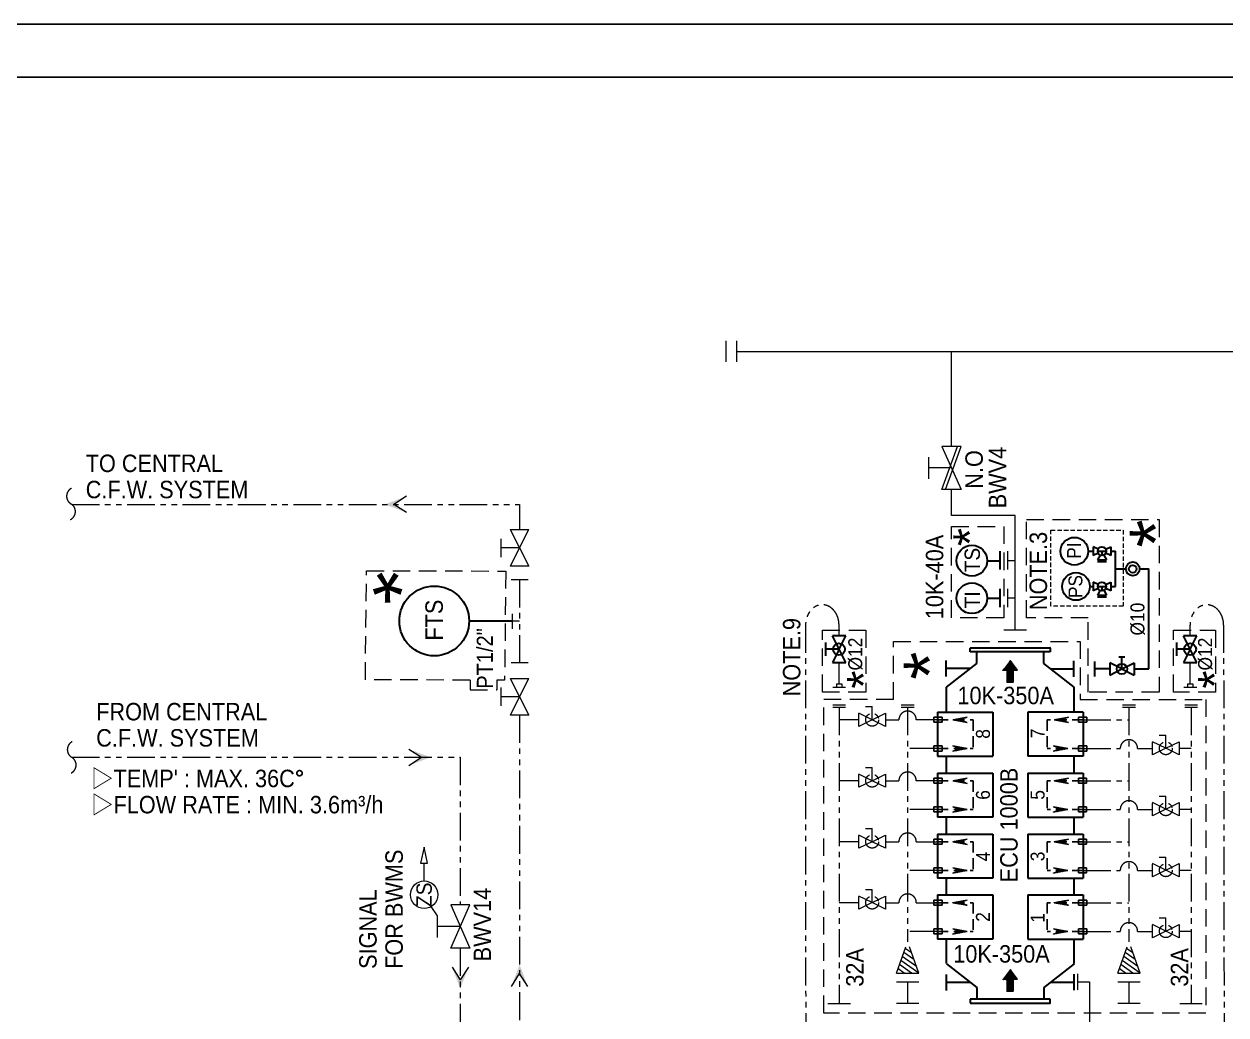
# Model space of a CAD drawing. Extents: x -553847 to 4496999, y 514150 to 878882.
# Drawn here: x 4382612 to 4399829, y 597272 to 611460 of the extents above; entities that cross this region are included whole.
import ezdxf

# ---------------------------------------------------------------- set-up
doc = ezdxf.new("R2010")
doc.units = 0
doc.header["$LTSCALE"] = 25
doc.header["$MEASUREMENT"] = 0
for name, pattern in [('DASHED', [0.75, 0.5, -0.25]), ('HIDDEN', [0.375, 0.25, -0.125]), ('PHANTOM', [63.5, 31.75, -6.35, 6.35, -6.35, 6.35, -6.35])]:
    doc.linetypes.add(name, pattern=pattern)
doc.layers.get('0').update_dxf_attribs({"linetype": 'CONTINUOUS', "lineweight": 9})
doc.layers.add('0.1 Defpoints', color=7, linetype='CONTINUOUS', plot=False)
doc.layers.add('0.2 Dwg sheet', color=7, linetype='CONTINUOUS')
doc.layers.add('0.3 Text', color=7, linetype='CONTINUOUS')
for name, color, linetype, lineweight in [('0.4 Maker scope box', 3, 'HIDDEN', 9), ('1.1 Y_Pipe', 7, 'CONTINUOUS', 13), ('1.5 M_Equip', 4, 'CONTINUOUS', 30), ('1.7 Signal', 6, 'ZIGZAG', 9), ('1.8 PRU Cooling', 253, 'PHANTOM', 9), ('1.9 Arrow', 1, 'CONTINUOUS', 9)]:
    doc.layers.add(name, color=color, linetype=linetype, lineweight=lineweight)
doc.styles.add('ARIAL', font='arial.ttf')
doc.styles.get("Standard").update_dxf_attribs({"font": '', "width": 0.95, "height": 250})
doc.styles.get('Standard').set_extended_font_data('Gulim')
doc.linetypes.add('ZIGZAG', pattern='A,0.0001,-0.2,[131,ltypeshp.shx,S=0.2,R=0,X=-0.2,Y=0],-0.4,[131,ltypeshp.shx,S=0.2,R=180,X=0.2,Y=0],-0.2', length=0.8001)

# ---------------------------------------------------------------- blocks, each defined once
blk = doc.blocks.new('양식 51-Q-02-08')
at = {"layer": '0.1 Defpoints'}
blk.add_lwpolyline([(-2677005, 1033560), (-2613196, 1033560), (-2613196, 988132), (-2677005, 988132)], close=True, dxfattribs=at)
at = {"layer": '0.2 Dwg sheet'}
blk.add_lwpolyline([(-2613953, 989196), (-2676245, 989196), (-2676245, 1032800), (-2613953, 1032800)], close=True, dxfattribs=at)

msp = doc.modelspace()

# ---------------------------------------------------------------- hatches: boundary and pattern name
at = {"layer": '1.9 Arrow'}
h = msp.add_hatch(color=256, dxfattribs=at)
h.paths.add_polyline_path([(4387781.5, 604582.4), (4387909.1, 604582.4), (4388092.4, 604465)])
h.paths.add_polyline_path([(4387781.5, 604582.4), (4388092.4, 604699.9), (4387909.1, 604582.4)])
at = {"layer": '1.9 Arrow', "ltscale": 30}
h = msp.add_hatch(dxfattribs=at)
h.set_pattern_fill('ANSI31', color=256, scale=0.72, angle=-90, style=0)
h.set_pattern_definition([(315, (4726377.08832, 337095.56021), (0.063639610307, 0.063639610307), [])])
h.paths.add_polyline_path([(4396631.3, 602205.8), (4396737.2, 602347.1), (4396843.2, 602205.8), (4396786.7, 602205.8), (4396786.7, 602032.5), (4396687.8, 602032.5), (4396687.8, 602205.8)])
at = {"layer": '1.9 Arrow'}
h = msp.add_hatch(dxfattribs=at)
h.set_pattern_fill('ANSI31', color=1, scale=2.669713, angle=450, style=0)
h.set_pattern_definition([(45, (3800982.5419, -1996968.46295), (0.235971521367, -0.235971521367), [])])
h.paths.add_polyline_path([(4395915.8, 601497.8), (4396122.7, 601535.7), (4396019.2, 601497.8)])
h.paths.add_polyline_path([(4395915.8, 601497.8), (4396019.2, 601497.8), (4396122.7, 601460)])
h = msp.add_hatch(dxfattribs=at)
h.set_pattern_fill('ANSI31', color=1, scale=2.669713, angle=270, style=0)
h.set_pattern_definition([(225, (4142861.40602, -985206.3148), (-0.23597152137, 0.23597152137), [])])
h.paths.add_polyline_path([(4397366, 601497.8), (4397572.9, 601460), (4397469.5, 601497.8)])
h.paths.add_polyline_path([(4397366, 601497.8), (4397469.5, 601497.8), (4397572.9, 601535.7)])
h = msp.add_hatch(color=256, dxfattribs=at)
h.paths.add_polyline_path([(4388434.6, 600960.8), (4388307, 600960.8), (4388123.6, 600843.3)])
h.paths.add_polyline_path([(4388434.6, 600960.8), (4388123.6, 601078.2), (4388307, 600960.8)])
h = msp.add_hatch(dxfattribs=at)
h.set_pattern_fill('ANSI31', color=1, scale=2.669713, angle=270, style=0)
h.set_pattern_definition([(225, (4142771.40602, -991416.6753), (-0.23597152137, 0.23597152137), [])])
h.paths.add_polyline_path([(4396122.7, 601086.9), (4395915.8, 601049), (4396019.2, 601086.9)])
h.paths.add_polyline_path([(4396122.7, 601086.9), (4396019.2, 601086.9), (4395915.8, 601124.8)])
h = msp.add_hatch(dxfattribs=at)
h.set_pattern_fill('ANSI31', color=1, scale=2.669713, angle=450, style=0)
h.set_pattern_definition([(45, (3801062.5419, -1991579.9959), (0.235971521367, -0.235971521367), [])])
h.paths.add_polyline_path([(4397562.9, 601086.9), (4397356, 601124.8), (4397459.5, 601086.9)])
h.paths.add_polyline_path([(4397562.9, 601086.9), (4397459.5, 601086.9), (4397356, 601049)])
h = msp.add_hatch(dxfattribs=at)
h.set_pattern_fill('ANSI31', color=1, scale=2.669713, angle=450, style=0)
h.set_pattern_definition([(45, (3800982.5419, -1995908.2433), (0.235971521367, -0.235971521367), [])])
h.paths.add_polyline_path([(4395915.8, 600624.9), (4396122.7, 600662.8), (4396019.2, 600624.9)])
h.paths.add_polyline_path([(4395915.8, 600624.9), (4396019.2, 600624.9), (4396122.7, 600587.1)])
h = msp.add_hatch(dxfattribs=at)
h.set_pattern_fill('ANSI31', color=1, scale=2.669713, angle=270, style=0)
h.set_pattern_definition([(225, (4142861.40602, -986079.23308), (-0.23597152137, 0.23597152137), [])])
h.paths.add_polyline_path([(4397366, 600624.9), (4397572.9, 600587.1), (4397469.5, 600624.9)])
h.paths.add_polyline_path([(4397366, 600624.9), (4397469.5, 600624.9), (4397572.9, 600662.8)])
h = msp.add_hatch(dxfattribs=at)
h.set_pattern_fill('ANSI31', color=1, scale=2.669713, angle=270, style=0)
h.set_pattern_definition([(225, (4142771.40602, -990356.45567), (-0.23597152137, 0.23597152137), [])])
h.paths.add_polyline_path([(4396122.7, 600214), (4395915.8, 600176.1), (4396019.2, 600214)])
h.paths.add_polyline_path([(4396122.7, 600214), (4396019.2, 600214), (4395915.8, 600251.8)])
h = msp.add_hatch(dxfattribs=at)
h.set_pattern_fill('ANSI31', color=1, scale=2.669713, angle=450, style=0)
h.set_pattern_definition([(45, (3801062.5419, -1992452.91418), (0.235971521367, -0.235971521367), [])])
h.paths.add_polyline_path([(4397562.9, 600214), (4397356, 600251.8), (4397459.5, 600214)])
h.paths.add_polyline_path([(4397562.9, 600214), (4397459.5, 600214), (4397356, 600176.1)])
h = msp.add_hatch(dxfattribs=at)
h.set_pattern_fill('ANSI31', color=1, scale=2.669713, angle=450, style=0)
h.set_pattern_definition([(45, (3800982.5419, -1994848.02367), (0.235971521367, -0.235971521367), [])])
h.paths.add_polyline_path([(4395915.8, 599752), (4396122.7, 599789.9), (4396019.2, 599752)])
h.paths.add_polyline_path([(4395915.8, 599752), (4396019.2, 599752), (4396122.7, 599714.1)])
h = msp.add_hatch(dxfattribs=at)
h.set_pattern_fill('ANSI31', color=1, scale=2.669713, angle=270, style=0)
h.set_pattern_definition([(225, (4142861.40602, -986952.15137), (-0.23597152137, 0.23597152137), [])])
h.paths.add_polyline_path([(4397366, 599752), (4397572.9, 599714.1), (4397469.5, 599752)])
h.paths.add_polyline_path([(4397366, 599752), (4397469.5, 599752), (4397572.9, 599789.9)])
h = msp.add_hatch(dxfattribs=at)
h.set_pattern_fill('ANSI31', color=1, scale=2.669713, angle=270, style=0)
h.set_pattern_definition([(225, (4142771.40602, -989296.23603), (-0.23597152137, 0.23597152137), [])])
h.paths.add_polyline_path([(4396122.7, 599341.1), (4395915.8, 599303.2), (4396019.2, 599341.1)])
h.paths.add_polyline_path([(4396122.7, 599341.1), (4396019.2, 599341.1), (4395915.8, 599378.9)])
h = msp.add_hatch(dxfattribs=at)
h.set_pattern_fill('ANSI31', color=1, scale=2.669713, angle=450, style=0)
h.set_pattern_definition([(45, (3801062.5419, -1993325.83247), (0.235971521367, -0.235971521367), [])])
h.paths.add_polyline_path([(4397562.9, 599341.1), (4397356, 599378.9), (4397459.5, 599341.1)])
h.paths.add_polyline_path([(4397562.9, 599341.1), (4397459.5, 599341.1), (4397356, 599303.2)])
h = msp.add_hatch(dxfattribs=at)
h.set_pattern_fill('ANSI31', color=1, scale=2.669713, angle=450, style=0)
h.set_pattern_definition([(45, (3800982.5419, -1993787.80402), (0.235971521367, -0.235971521367), [])])
h.paths.add_polyline_path([(4395915.8, 598879.1), (4396122.7, 598916.9), (4396019.2, 598879.1)])
h.paths.add_polyline_path([(4395915.8, 598879.1), (4396019.2, 598879.1), (4396122.7, 598841.2)])
h = msp.add_hatch(dxfattribs=at)
h.set_pattern_fill('ANSI31', color=1, scale=2.669713, angle=270, style=0)
h.set_pattern_definition([(225, (4142861.40602, -987825.06965), (-0.23597152137, 0.23597152137), [])])
h.paths.add_polyline_path([(4397366, 598879.1), (4397572.9, 598841.2), (4397469.5, 598879.1)])
h.paths.add_polyline_path([(4397366, 598879.1), (4397469.5, 598879.1), (4397572.9, 598916.9)])
h = msp.add_hatch(dxfattribs=at)
h.set_pattern_fill('ANSI31', color=1, scale=2.669713, angle=270, style=0)
h.set_pattern_definition([(225, (4142771.40602, -988236.01638), (-0.23597152137, 0.23597152137), [])])
h.paths.add_polyline_path([(4396122.7, 598468.1), (4395915.8, 598430.3), (4396019.2, 598468.1)])
h.paths.add_polyline_path([(4396122.7, 598468.1), (4396019.2, 598468.1), (4395915.8, 598506)])
h = msp.add_hatch(dxfattribs=at)
h.set_pattern_fill('ANSI31', color=1, scale=2.669713, angle=450, style=0)
h.set_pattern_definition([(45, (3801062.5419, -1994198.75075), (0.235971521367, -0.235971521367), [])])
h.paths.add_polyline_path([(4397562.9, 598468.1), (4397356, 598506), (4397459.5, 598468.1)])
h.paths.add_polyline_path([(4397562.9, 598468.1), (4397459.5, 598468.1), (4397356, 598430.3)])
h = msp.add_hatch(color=256, dxfattribs=at)
h.paths.add_polyline_path([(4388860.9, 597646.4), (4388860.9, 597774), (4388978.3, 597957.3)])
h.paths.add_polyline_path([(4388860.9, 597646.4), (4388743.5, 597957.3), (4388860.9, 597774)])
h = msp.add_hatch(color=256, dxfattribs=at)
h.paths.add_polyline_path([(4389710.2, 597991.3), (4389710.2, 597863.7), (4389827.7, 597680.3)])
h.paths.add_polyline_path([(4389710.2, 597991.3), (4389592.8, 597680.3), (4389710.2, 597863.7)])
at = {"layer": '1.9 Arrow', "ltscale": 30}
h = msp.add_hatch(dxfattribs=at)
h.set_pattern_fill('ANSI31', color=256, scale=0.72, angle=-90, style=0)
h.set_pattern_definition([(315, (4726377.08832, 332670.4756), (0.063639610307, 0.063639610307), [])])
h.paths.add_polyline_path([(4396631.3, 597780.7), (4396737.2, 597922), (4396843.2, 597780.7), (4396786.7, 597780.7), (4396786.7, 597607.4), (4396687.8, 597607.4), (4396687.8, 597780.7)])

# ---------------------------------------------------------------- linework, layer by layer
at = {"layer": '0.1 Defpoints', "color": 4, "linetype": 'ByBlock'}
msp.add_lwpolyline([(4364381.2, 566032.5), (4428190.1, 566032.5), (4428190.1, 611460.4), (4364381.2, 611460.4)], close=True, dxfattribs=at)
at = {"layer": '0.4 Maker scope box', "linetype": 'DASHED', "lineweight": 15, "ltscale": 20}
for p, q in [((4395066.7, 601788.1), (4395066.7, 602619.8)), ((4389000.7, 602066.6, 0), (4389000.7, 601928.1, 0)), ((4389000.7, 601928.1, 0), (4389382.7, 601928.1, 0)), ((4389382.7, 602065.3, 0), (4389382.7, 601928.1, 0)), ((4395066.7, 601788.1), (4394066.1, 601788.1))]:
    msp.add_line(p, q, dxfattribs=at)
at = {"layer": '0.4 Maker scope box', "linetype": 'DASHED', "lineweight": 15, "ltscale": 20, "elevation": 0}
for points in [[(4397855.3, 601894.8), (4397855.3, 602959.8), (4396970.3, 602959.8), (4396970.3, 604364.8), (4398870.3, 604364.8), (4398870.3, 601894.8)], [(4395896.9, 602958.5), (4395896.9, 604267.1), (4396646, 604267.1), (4396646, 602958.5)]]:
    msp.add_lwpolyline(points, close=True, dxfattribs=at)
for points in [[(4389000.7, 602066.6), (4387500.5, 602071.1), (4387518.3, 603633.1), (4389512.7, 603627.2), (4389495, 602065.2), (4389382.7, 602065.3)], [(4395066.7, 602619.8), (4397740.3, 602619.8), (4397740.3, 601788.1)], [(4397740.3, 601788.1), (4399540.5, 601788.1), (4399540.5, 597298.1), (4394066.1, 597298.1), (4394066.1, 601788.1)]]:
    msp.add_lwpolyline(points, dxfattribs=at)
at = {"layer": '0.4 Maker scope box', "linetype": 'DASHED', "lineweight": 15, "ltscale": 20}
for points in [[(4394049.3, 602779.3), (4394669.3, 602779.3), (4394669.3, 601894.3), (4394049.3, 601894.3)], [(4399079.1, 602779.3), (4399680.5, 602779.3), (4399680.5, 601894.3), (4399079.1, 601894.3)]]:
    msp.add_lwpolyline(points, close=True, dxfattribs=at)
at = {"layer": '1.1 Y_Pipe', "linetype": 'Continuous', "ltscale": 30}
for p, q in [((4392666.9, 606923.8), (4392666.9, 606623.8)), ((4392816.9, 606923.8), (4392816.9, 606623.8)), ((4392816.9, 606773.8), (4403272.9, 606773.8)), ((4395896.9, 605413.2), (4395896.9, 606773.8)), ((4395896.9, 604422.5), (4395896.9, 604793.8)), ((4396808.5, 604422.5), (4395896.9, 604422.5))]:
    msp.add_line(p, q, dxfattribs=at)
at = {"layer": '1.1 Y_Pipe'}
for p, q in [((4396034.4, 605413.2), (4395759.4, 605413.2)), ((4395759.4, 605413.2), (4396034.4, 604793.8)), ((4395759.4, 604793.8), (4395981.3, 605413.2)), ((4395808.9, 604793.8), (4396034.4, 605413.2)), ((4395570.7, 604948.7), (4395570.7, 605258.4)), ((4395896.9, 605103.5), (4395570.7, 605103.5)), ((4396034.4, 604793.8), (4395759.4, 604793.8)), ((4396808.5, 602784.3), (4396808.5, 604422.5)), ((4396699.1, 603910.3), (4396699.1, 603649.1)), ((4396699.1, 603779.7), (4396808.5, 603779.7)), ((4396699.1, 603373.3), (4396699.1, 603112)), ((4396699.1, 603242.7), (4396808.5, 603242.7)), ((4396644.9, 602784.3), (4396972.2, 602784.3)), ((4388998.4, 598846.1, 0), (4388723.4, 598846.1, 0)), ((4388723.4, 598846.1, 0), (4388998.4, 598226.7, 0)), ((4388723.4, 598226.7, 0), (4388998.4, 598846.1, 0)), ((4388534.7, 598381.6, 0), (4388534.7, 598691.3, 0)), ((4388860.9, 598536.4, 0), (4388534.7, 598536.4, 0)), ((4388998.4, 598226.7, 0), (4388723.4, 598226.7, 0)), ((4397706.7, 597631.8), (4397706.7, 597861.8)), ((4397706.7, 597746.8), (4397875.5, 597746.8)), ((4397875.5, 597746.8), (4397875.5, 597173.6))]:
    msp.add_line(p, q, dxfattribs=at)
at = {"layer": '1.1 Y_Pipe', "color": 0}
msp.add_line((4388534.7, 598691.3, 0), (4388444.1, 598824.5, 0), dxfattribs=at)
at = {"layer": '1.1 Y_Pipe', "linetype": 'DASHED', "ltscale": 5, "elevation": 0}
msp.add_lwpolyline([(4397320.8, 603122.9), (4397320.8, 604212), (4398357.8, 604212), (4398357.8, 603122.9)], close=True, dxfattribs=at)
at = {"layer": '1.1 Y_Pipe', "color": 0}
msp.add_circle((4388343.2, 598993.4, 0), 196.8, dxfattribs=at)
at = {"layer": '1.5 M_Equip'}
for p, q in [((4396591.5, 603910.3), (4396591.5, 603649.1)), ((4397856.3, 603911.7), (4397927.6, 603911.7)), ((4397998.2, 603939.1), (4397927.6, 603974.4)), ((4397927.6, 603974.4), (4397927.6, 603849)), ((4397998.2, 603884.3), (4397927.6, 603849)), ((4398025.6, 603856.9), (4397990.3, 603786.3)), ((4397991.8, 603911.7), (4398114.3, 603911.7)), ((4398053, 603911.7), (4398053, 603850.5)), ((4398080.4, 603856.9), (4398115.7, 603786.3)), ((4398107.8, 603939.1), (4398178.4, 603974.4)), ((4398178.4, 603849), (4398107.8, 603884.3)), ((4398178.4, 603974.4), (4398178.4, 603849)), ((4398178.4, 603911.7), (4398244.4, 603911.7)), ((4398244.4, 603406.8), (4398244.4, 603911.7)), ((4396409.8, 603775.8), (4396591.5, 603775.8)), ((4397990.3, 603786.3), (4398115.7, 603786.3)), ((4398115.7, 603759.9), (4397990.3, 603759.9)), ((4398244.4, 603658.4), (4398394.4, 603658.4)), ((4398592.4, 603658.4), (4398725.3, 603658.5)), ((4398725.3, 602226.1), (4398725.3, 603658.5)), ((4397998.2, 603434.2), (4397927.6, 603469.5)), ((4397927.6, 603469.5), (4397927.6, 603344.1)), ((4398107.8, 603434.2), (4398178.4, 603469.5)), ((4398178.4, 603469.5), (4398178.4, 603344.1)), ((4396591.5, 603373.3), (4396591.5, 603112)), ((4397878.6, 603406.8), (4397927.6, 603406.8)), ((4397998.2, 603379.4), (4397927.6, 603344.1)), ((4398025.6, 603352), (4397990.3, 603281.4)), ((4397991.8, 603406.8), (4398114.3, 603406.8)), ((4398053, 603406.8), (4398053, 603345.6)), ((4398080.4, 603352), (4398115.7, 603281.4)), ((4398178.4, 603344.1), (4398107.8, 603379.4)), ((4398178.4, 603406.8), (4398244.4, 603406.8)), ((4396409.8, 603238.8), (4396591.5, 603238.8)), ((4397990.3, 603281.4), (4398115.7, 603281.4)), ((4398115.7, 603255), (4397990.3, 603255)), ((4394095.9, 602415.4), (4394097, 602606.2)), ((4394286.1, 602509.7), (4394190.7, 602700.5)), ((4394381.5, 602700.5), (4394190.7, 602700.5)), ((4394286.1, 602509.7), (4394381.5, 602700.5)), ((4399125.6, 602415.4), (4399126.7, 602606.2)), ((4399315.8, 602509.7), (4399220.5, 602700.5)), ((4399411.2, 602700.5), (4399220.5, 602700.5)), ((4399315.9, 602509.7), (4399411.2, 602700.5)), ((4394287.2, 602509.7), (4394096.4, 602510.8)), ((4394286.1, 602509.7), (4394190.7, 602319)), ((4394285.3, 602511.3), (4394285.3, 602508.1)), ((4394286.1, 602509.7), (4394286.1, 602509.7)), ((4394381.5, 602319), (4394286.1, 602509.7)), ((4394286.6, 602508.7), (4394286.6, 602510.8)), ((4396166.4, 602470.1), (4396166.4, 602522.3)), ((4397312.3, 602470.1), (4396166.4, 602470.1)), ((4396171.6, 602527.5), (4397307.1, 602527.5)), ((4396259.8, 602302), (4396259.8, 602470.1)), ((4397218.9, 602302), (4397218.9, 602470.1)), ((4397312.3, 602522.3), (4397312.3, 602470.1)), ((4399316.9, 602509.7), (4399126.2, 602510.8)), ((4399315.8, 602509.7), (4399220.5, 602319)), ((4399315, 602511.3), (4399315, 602508.1)), ((4399315.8, 602509.7), (4399315.8, 602509.7)), ((4399411.2, 602319), (4399315.8, 602509.7)), ((4399316.4, 602508.7), (4399316.4, 602510.8)), ((4394190.7, 602319), (4394381.5, 602319)), ((4395821.8, 602116.2), (4395821.8, 602346.2)), ((4395824.7, 601964), (4396259.8, 602302)), ((4397654, 601964), (4397218.9, 602302)), ((4397651.8, 602111.1), (4397651.8, 602341.1)), ((4397950.3, 602115.8), (4397950.3, 602334.8)), ((4398164.4, 602313.2), (4398164.4, 602139)), ((4398338.6, 602226.1), (4398164.4, 602313.2)), ((4398295.1, 602400.3), (4398382.2, 602400.3)), ((4398338.6, 602226.2), (4398338.6, 602400.3)), ((4398338.6, 602226.2), (4398512.8, 602313.2)), ((4398512.8, 602313.2), (4398512.8, 602139)), ((4399220.5, 602319), (4399411.2, 602319)), ((4396168.7, 602231.2), (4395821.8, 602231.2)), ((4397316.5, 602226.1), (4397651.8, 602226.1)), ((4398164.4, 602226.1), (4397950.3, 602226.1)), ((4398164.4, 602139), (4398338.6, 602226.1)), ((4398338.6, 602226.2), (4398338.6, 602226.2)), ((4398338.6, 602226.2), (4398338.6, 602226.1)), ((4398338.6, 602226.1), (4398512.8, 602139)), ((4398512.8, 602226.1), (4398725.3, 602226.1)), ((4395824.7, 601607.9), (4395824.7, 601964)), ((4397654, 601607.9), (4397654, 601964)), ((4395695.1, 601607.9), (4395695.1, 600976.8)), ((4395695.1, 601607.9), (4396486.9, 601607.9)), ((4396486.9, 601607.9), (4396486.9, 600976.8)), ((4397783.5, 601607.9), (4396991.8, 601607.9)), ((4396991.8, 601607.9), (4396991.8, 600976.8)), ((4397783.5, 601607.9), (4397783.5, 600976.8)), ((4395695.1, 600976.8), (4396486.9, 600976.8)), ((4395824.7, 600735), (4395824.7, 600976.8)), ((4397783.5, 600976.8), (4396991.8, 600976.8)), ((4397654, 600735), (4397654, 600976.8)), ((4395695.1, 600735), (4395695.1, 600103.9)), ((4395695.1, 600735), (4396486.9, 600735)), ((4396486.9, 600735), (4396486.9, 600103.9)), ((4396991.8, 600735), (4396991.8, 600103.9)), ((4396991.8, 600735), (4397783.5, 600735)), ((4397783.5, 600735), (4397783.5, 600103.9)), ((4396486.9, 600103.9), (4395695.1, 600103.9)), ((4395824.7, 599862.1), (4395824.7, 600103.9)), ((4396991.8, 600103.9), (4397783.5, 600103.9)), ((4397654, 599862.1), (4397654, 600103.9)), ((4395695.1, 599862.1), (4395695.1, 599231)), ((4395695.1, 599862.1), (4396486.9, 599862.1)), ((4396486.9, 599862.1), (4396486.9, 599231)), ((4396991.8, 599862.1), (4396991.8, 599231)), ((4396991.8, 599862.1), (4397783.5, 599862.1)), ((4397783.5, 599862.1), (4397783.5, 599231)), ((4396486.9, 599231), (4395695.1, 599231)), ((4395824.7, 598989.2), (4395824.7, 599231)), ((4396991.8, 599231), (4397783.5, 599231)), ((4397654, 598989.2), (4397654, 599231)), ((4395695.1, 598989.2), (4395695.1, 598358.1)), ((4395695.1, 598989.2), (4396486.9, 598989.2)), ((4396486.9, 598989.2), (4396486.9, 598358.1)), ((4396991.8, 598989.2), (4396991.8, 598358.1)), ((4396991.8, 598989.2), (4397783.5, 598989.2)), ((4397783.5, 598989.2), (4397783.5, 598358.1)), ((4396486.9, 598358.1), (4395695.1, 598358.1)), ((4395824.7, 598006.6), (4395824.7, 598358.1)), ((4396991.8, 598358.1), (4397783.5, 598358.1)), ((4397654, 598006.6), (4397654, 598358.1)), ((4395824.7, 598004.3), (4396259.8, 597666.3)), ((4397654, 598004.3), (4397218.9, 597666.3)), ((4395821.8, 597852), (4395821.8, 597622)), ((4397651.8, 597857.1), (4397651.8, 597627.1)), ((4396168.7, 597737), (4395821.8, 597737)), ((4396259.8, 597666.3), (4396259.8, 597498.2)), ((4397218.9, 597666.3), (4397218.9, 597498.2)), ((4397316.5, 597742.1), (4397651.8, 597742.1)), ((4397312.3, 597498.2), (4396166.4, 597498.2)), ((4396166.4, 597498.2), (4396166.4, 597446)), ((4396171.6, 597440.8), (4397307.1, 597440.8)), ((4397312.3, 597446), (4397312.3, 597498.2))]:
    msp.add_line(p, q, dxfattribs=at)
at = {"layer": '1.5 M_Equip', "color": 4}
msp.add_line((4389601.6, 602908, 0), (4388987.7, 602908, 0), dxfattribs=at)
at = {"layer": '1.5 M_Equip', "color": 1, "linetype": 'HIDDEN', "lineweight": 25, "ltscale": 25}
for p, q in [((4395695.1, 601497.8), (4396209.2, 601497.8)), ((4396209.2, 601497.8), (4396209.2, 601086.9)), ((4397269.5, 601497.8), (4397269.5, 601086.9)), ((4397783.5, 601497.8), (4397269.5, 601497.8)), ((4395695.1, 601086.9), (4396209.2, 601086.9)), ((4397783.5, 601086.9), (4397269.5, 601086.9)), ((4395695.1, 600624.9), (4396209.2, 600624.9)), ((4396209.2, 600624.9), (4396209.2, 600214)), ((4397269.5, 600624.9), (4397269.5, 600214)), ((4397783.5, 600624.9), (4397269.5, 600624.9)), ((4395695.1, 600214), (4396209.2, 600214)), ((4397783.5, 600214), (4397269.5, 600214)), ((4395695.1, 599752), (4396209.2, 599752)), ((4396209.2, 599752), (4396209.2, 599341.1)), ((4397269.5, 599752), (4397269.5, 599341.1)), ((4397783.5, 599752), (4397269.5, 599752)), ((4395695.1, 599341.1), (4396209.2, 599341.1)), ((4397783.5, 599341.1), (4397269.5, 599341.1)), ((4395645, 598879), (4395695.1, 598879)), ((4395695.1, 598879.1), (4396209.2, 598879.1)), ((4396209.2, 598879.1), (4396209.2, 598468.1)), ((4397269.5, 598879.1), (4397269.5, 598468.1)), ((4397783.5, 598879.1), (4397269.5, 598879.1)), ((4395695.1, 598468.1), (4396209.2, 598468.1)), ((4397783.5, 598468.1), (4397269.5, 598468.1))]:
    msp.add_line(p, q, dxfattribs=at)
at = {"layer": '1.5 M_Equip', "color": 1, "linetype": 'HIDDEN', "lineweight": 25, "ltscale": 25, "elevation": 0}
for points in [[(4395645, 601534), (4395645, 601461.7), (4395762.2, 601461.7), (4395762.2, 601534)], [(4397833.7, 601534), (4397833.7, 601461.7), (4397716.5, 601461.7), (4397716.5, 601534)], [(4395645, 601123), (4395645, 601050.8), (4395762.2, 601050.8), (4395762.2, 601123)], [(4397833.7, 601123), (4397833.7, 601050.8), (4397716.5, 601050.8), (4397716.5, 601123)], [(4395645.3, 600661.1), (4395645.3, 600588.8), (4395762.5, 600588.8), (4395762.5, 600661.1)], [(4397833.3, 600661.1), (4397833.3, 600588.8), (4397716.1, 600588.8), (4397716.1, 600661.1)], [(4395645.3, 600250.1), (4395645.3, 600177.8), (4395762.5, 600177.8), (4395762.5, 600250.1)], [(4397833.3, 600250.1), (4397833.3, 600177.8), (4397716.1, 600177.8), (4397716.1, 600250.1)], [(4395645.3, 599788.1), (4395645.3, 599715.9), (4395762.5, 599715.9), (4395762.5, 599788.1)], [(4397833.3, 599788.1), (4397833.3, 599715.9), (4397716.1, 599715.9), (4397716.1, 599788.1)], [(4395645.3, 599377.2), (4395645.3, 599304.9), (4395762.5, 599304.9), (4395762.5, 599377.2)], [(4397833.3, 599377.2), (4397833.3, 599304.9), (4397716.1, 599304.9), (4397716.1, 599377.2)], [(4395645, 598915.2), (4395645, 598843), (4395762.2, 598843), (4395762.2, 598915.2)], [(4397833.7, 598915.2), (4397833.7, 598843), (4397716.5, 598843), (4397716.5, 598915.2)], [(4395645, 598504.3), (4395645, 598432), (4395762.2, 598432), (4395762.2, 598504.3)], [(4397833.7, 598504.3), (4397833.7, 598432), (4397716.5, 598432), (4397716.5, 598504.3)]]:
    msp.add_lwpolyline(points, close=True, dxfattribs=at)
at = {"layer": '1.5 M_Equip'}
for centre, radius in [((4396189.5, 603775.8), 220.3), ((4397658, 603911.7), 198.3), ((4398053, 603911.7), 61.3), ((4398493.4, 603658.4), 99), ((4398493.4, 603658.4), 55), ((4397680.4, 603406.8), 198.3), ((4398053, 603406.8), 61.3), ((4396189.5, 603238.8), 220.3), ((4394285.3, 602508.1), 84.7), ((4399315, 602508.1), 84.7), ((4398338.3, 602226.3), 75.1)]:
    msp.add_circle(centre, radius, dxfattribs=at)
at = {"layer": '1.5 M_Equip', "color": 4}
msp.add_circle((4388487.8, 602913, 0), 499.9, dxfattribs=at)
at = {"layer": '1.5 M_Equip'}
for centre, start, end in [((4396171.6, 602522.3), 90, 180), ((4397307.1, 602522.3), 0, 90), ((4396171.6, 597446), 180, 270), ((4397307.1, 597446), 270, 0)]:
    msp.add_arc(centre, 5.22, start, end, dxfattribs=at)
at = {"layer": '1.7 Signal', "linetype": 'ZIGZAG', "ltscale": 10}
msp.add_line((4388343.2, 599190.3, 0), (4388343.2, 599446.5, 0), dxfattribs=at)
at = {"layer": '1.8 PRU Cooling', "linetype": 'PHANTOM', "ltscale": 0.5}
for p, q in [((4383294.7, 604582.4, 0), (4389710.2, 604582.4, 0)), ((4389710.2, 604582.4, 0), (4389710.2, 604222, 0)), ((4389579.1, 604222, 0), (4389841.4, 604222, 0)), ((4389710.2, 603959.8, 0), (4389579.1, 604222, 0)), ((4389710.2, 603959.8, 0), (4389841.4, 604222, 0)), ((4389448, 603828.6, 0), (4389448, 604090.9, 0)), ((4389710.2, 603959.8, 0), (4389448, 603959.8, 0)), ((4389579.1, 603697.5, 0), (4389710.2, 603959.8, 0)), ((4389710.2, 603959.8, 0), (4389841.4, 603697.5, 0)), ((4389841.4, 603697.5, 0), (4389579.1, 603697.5, 0)), ((4389832.9, 603503.7, 0), (4389587.6, 603503.7, 0)), ((4389710.2, 603503.7, 0), (4389710.2, 602312.2, 0)), ((4389601.6, 603017, 0), (4389601.6, 602798.9, 0)), ((4389601.6, 603017, 0), (4389601.6, 602798.9, 0)), ((4389710.2, 602908, 0), (4389601.6, 602908, 0)), ((4393806.9, 602854.9), (4393808.3, 596981.7)), ((4394286.1, 602700.5), (4394286.1, 602854.3)), ((4399315.8, 602700.5), (4399315.8, 602854.3)), ((4399795, 602854.8), (4399801.9, 596982.2)), ((4389832.9, 602312.2, 0), (4389587.6, 602312.2, 0)), ((4394286.8, 602010.5), (4394286.8, 602319)), ((4399316.6, 602010.5), (4399316.6, 602319)), ((4389579.1, 602089.2), (4389841.4, 602089.2)), ((4389710.2, 601827), (4389579.1, 602089.2)), ((4389710.2, 601827), (4389841.4, 602089.2)), ((4389448, 601695.9), (4389448, 601958.1)), ((4394380.8, 601959.3), (4394197.1, 601959.3)), ((4394248.9, 602010.5), (4394324.7, 602010.5)), ((4394248.9, 602010.5), (4394248.9, 601959.3)), ((4394324.7, 602010.5), (4394324.7, 601959.3)), ((4399410.5, 601959.3), (4399226.8, 601959.3)), ((4399278.7, 602010.5), (4399354.4, 602010.5)), ((4399278.7, 602010.5), (4399278.7, 601959.3)), ((4399354.4, 602010.5), (4399354.4, 601959.3)), ((4389710.2, 601827), (4389448, 601827)), ((4389579.1, 601564.7), (4389710.2, 601827)), ((4389710.2, 601827), (4389841.4, 601564.7)), ((4394380.8, 601706.9), (4394197.1, 601706.9)), ((4394380.8, 601672.5), (4394197.1, 601672.5)), ((4394288.9, 601672.5), (4394288.9, 597433.9)), ((4394760.6, 601498.6), (4394571.3, 601593.2)), ((4394571.3, 601404), (4394571.3, 601587.7)), ((4394666, 601687.9), (4394760.6, 601687.9)), ((4394760.6, 601498.6), (4394760.6, 601687.9)), ((4394760.6, 601498.6), (4394949.9, 601593.2)), ((4394949.9, 601593.2), (4394949.9, 601404)), ((4395360.2, 601706.9), (4395176.5, 601706.9)), ((4395360.2, 601672.5), (4395176.5, 601672.5)), ((4395268.4, 601672.5), (4395268.4, 598318.1)), ((4398530.9, 601706.9), (4398347.2, 601706.9)), ((4398530.9, 601672.5), (4398347.2, 601672.5)), ((4398439.1, 601672.5), (4398439.1, 598318.1)), ((4399421.2, 601706.9), (4399237.5, 601706.9)), ((4399421.2, 601672.5), (4399237.5, 601672.5)), ((4399329.4, 601672.5), (4399329.4, 597433.9)), ((4389841.4, 601564.7), (4389579.1, 601564.7)), ((4389710.2, 601564.7, 0), (4389710.2, 595858.8, 0)), ((4394571.3, 601495.8), (4394288.9, 601495.8)), ((4394760.6, 601498.6), (4394571.3, 601404)), ((4394949.9, 601404), (4394760.6, 601498.6)), ((4394949.9, 601497.8), (4395143.5, 601497.8)), ((4395695.1, 601497.8), (4395393.2, 601497.8)), ((4397783.5, 601497.8), (4398439.1, 601497.2)), ((4398872.9, 601279), (4398967.5, 601279)), ((4398967.5, 601089.7), (4398967.5, 601279)), ((4395695.1, 601086.9), (4395268.4, 601086.9)), ((4397783.5, 601086.9), (4398314.2, 601086.9)), ((4398563.9, 601086.9), (4398778.3, 601086.9)), ((4398967.5, 601089.7), (4398778.3, 601184.3)), ((4398778.3, 600995), (4398778.3, 601178.7)), ((4398967.5, 601089.7), (4398778.3, 600995)), ((4398778.3, 601086.9), (4398778.3, 601086.9)), ((4398967.5, 601089.7), (4399156.8, 601184.3)), ((4399156.8, 600995), (4398967.5, 601089.7)), ((4399156.8, 601184.3), (4399156.8, 600995)), ((4399156.8, 601089.7), (4399329.4, 601089.7)), ((4383294.7, 600960.8, 0), (4388860.9, 600960.8, 0)), ((4388860.9, 600960.8, 0), (4388860.9, 598846.1, 0)), ((4394760.6, 600625.7), (4394571.3, 600720.3)), ((4394571.3, 600531), (4394571.3, 600714.8)), ((4394667.2, 600815.6), (4394761.8, 600815.6)), ((4394760.6, 600625.7), (4394949.9, 600720.3)), ((4394761.8, 600626.3), (4394761.8, 600815.6)), ((4394949.9, 600720.3), (4394949.9, 600531)), ((4394571.3, 600622.9), (4394288.9, 600622.9)), ((4394760.6, 600625.7), (4394571.3, 600531)), ((4394949.9, 600531), (4394760.6, 600625.7)), ((4394949.9, 600624.9), (4395143.5, 600624.9)), ((4395695.1, 600624.9), (4395393.2, 600624.9)), ((4397783.5, 600624.9), (4398439.1, 600624.9)), ((4398874.1, 600406.7), (4398968.8, 600406.7)), ((4398968.8, 600217.4), (4398968.8, 600406.7)), ((4395695.1, 600214), (4395268.4, 600214)), ((4397783.5, 600214), (4398314.2, 600214)), ((4398563.9, 600214), (4398778.3, 600214)), ((4398967.5, 600216.8), (4398778.3, 600311.4)), ((4398778.3, 600122.1), (4398778.3, 600305.8)), ((4398967.5, 600216.8), (4398778.3, 600122.1)), ((4398778.3, 600214), (4398778.3, 600214)), ((4398967.5, 600216.8), (4399156.8, 600311.4)), ((4399156.8, 600122.1), (4398967.5, 600216.8)), ((4399156.8, 600311.4), (4399156.8, 600122.1)), ((4399156.8, 600216.8), (4399329.4, 600216.8)), ((4394667.2, 599941.4), (4394761.8, 599941.4)), ((4394761.8, 599752.2), (4394761.8, 599941.4)), ((4394571.3, 599750), (4394288.9, 599750)), ((4394760.6, 599752.8), (4394571.3, 599847.4)), ((4394571.3, 599658.1), (4394571.3, 599841.8)), ((4394760.6, 599752.8), (4394571.3, 599658.1)), ((4394760.6, 599752.8), (4394949.9, 599847.4)), ((4394949.9, 599658.1), (4394760.6, 599752.8)), ((4394949.9, 599847.4), (4394949.9, 599658.1)), ((4394949.9, 599752), (4395143.5, 599752)), ((4395393.2, 599752), (4395695.1, 599752)), ((4397783.5, 599752), (4398439.1, 599752)), ((4398874.1, 599532.5), (4398968.8, 599532.5)), ((4398968.8, 599343.2), (4398968.8, 599532.5)), ((4395695.1, 599341.1), (4395268.4, 599341.1)), ((4397783.2, 599341.1), (4398314.2, 599341.1)), ((4398563.9, 599341.1), (4398778.3, 599341.1)), ((4398967.5, 599343.9), (4398778.3, 599438.5)), ((4398778.3, 599249.2), (4398778.3, 599432.9)), ((4398967.5, 599343.8), (4398778.3, 599249.2)), ((4398778.3, 599341.1), (4398778.3, 599341.1)), ((4398967.5, 599343.8), (4399156.8, 599438.5)), ((4399156.8, 599249.2), (4398967.5, 599343.8)), ((4399156.8, 599438.5), (4399156.8, 599249.2)), ((4399156.8, 599343.8), (4399329.4, 599343.8)), ((4394667.2, 599069.3), (4394761.8, 599069.3)), ((4394761.8, 598880.1), (4394761.8, 599069.3)), ((4394571.3, 598877.1), (4394288.9, 598877.1)), ((4394760.6, 598879.9), (4394571.3, 598974.5)), ((4394571.3, 598785.2), (4394571.3, 598968.9)), ((4394760.6, 598879.8), (4394571.3, 598785.2)), ((4394760.6, 598879.9), (4394949.9, 598974.5)), ((4394949.9, 598785.2), (4394760.6, 598879.9)), ((4394949.9, 598974.5), (4394949.9, 598785.2)), ((4394949.9, 598879), (4395143.5, 598879)), ((4395393.2, 598879), (4395645, 598879)), ((4397783.5, 598879.1), (4398439.1, 598879.1)), ((4398874.1, 598660.4), (4398968.8, 598660.4)), ((4398968.8, 598471.1), (4398968.8, 598660.4)), ((4398967.5, 598470.9), (4398778.3, 598565.6)), ((4398778.3, 598376.3), (4398778.3, 598560)), ((4398967.5, 598470.9), (4399156.8, 598565.6)), ((4399156.8, 598565.6), (4399156.8, 598376.3)), ((4395107.4, 597871.9), (4395268.4, 598318.1)), ((4395695.1, 598468.1), (4395268.4, 598468.1)), ((4395429.3, 597871.9), (4395268.4, 598318.1)), ((4397783.5, 598468.1), (4398314.2, 598468.1)), ((4398278.1, 597871.9), (4398439.1, 598318.1)), ((4398600, 597871.9), (4398439.1, 598318.1)), ((4398563.9, 598468.1), (4398778.3, 598468.1)), ((4398967.5, 598470.9), (4398778.3, 598376.3)), ((4399156.8, 598376.3), (4398967.5, 598470.9)), ((4399156.8, 598470.9), (4399329.4, 598470.9)), ((4388860.9, 598226.7, 0), (4388860.9, 595508.8, 0)), ((4395359.7, 598064.8), (4395213.8, 598166.9)), ((4395324.6, 598162.2), (4395234.8, 598225)), ((4398530.4, 598064.8), (4398384.5, 598166.9)), ((4398495.3, 598162.2), (4398405.5, 598225)), ((4395323.2, 597871.9), (4395150.9, 597992.4)), ((4395427.4, 597871.9), (4395171.9, 598050.6)), ((4395394.9, 597967.4), (4395192.8, 598108.7)), ((4398493.9, 597871.9), (4398321.6, 597992.4)), ((4398598, 597871.9), (4398342.5, 598050.6)), ((4398565.6, 597967.4), (4398363.5, 598108.7)), ((4395107.4, 597871.9), (4395429.3, 597871.9)), ((4395219.1, 597871.9), (4395129.9, 597934.3)), ((4398278.1, 597871.9), (4398600, 597871.9)), ((4398389.8, 597871.9), (4398300.6, 597934.3)), ((4395107.4, 597747.7), (4395429.3, 597747.7)), ((4395268.4, 597747.7), (4395268.4, 597441.1)), ((4398278.1, 597747.7), (4398600, 597747.7)), ((4398439.1, 597747.7), (4398439.1, 597441.1)), ((4395107.4, 597441.1), (4395429.3, 597441.1)), ((4398278.1, 597441.1), (4398600, 597441.1)), ((4394128, 597433.9), (4394449.9, 597433.9)), ((4399168.4, 597433.9), (4399490.3, 597433.9))]:
    msp.add_line(p, q, dxfattribs=at)
for centre in [(4394760.6, 601498.6), (4398967.5, 601089.7), (4394760.6, 600625.7), (4398967.5, 600216.8), (4394760.6, 599752.8), (4398967.5, 599343.8), (4394760.6, 598879.9), (4398967.5, 598470.9)]:
    msp.add_circle(centre, 92.3, dxfattribs=at)
for centre, radius, start, end in [((4383348.6, 604699.2, 0), 127.4, 117.05625, 239.75545), ((4383220.2, 604479, 0), 127.4, 297.05625, 59.75545), ((4395268.4, 601497.8), 124.8, 359.99962, 179.99959), ((4383358.9, 601070.9, 0), 127.4, 117.05625, 239.75545), ((4398439.1, 601086.9), 124.8, 359.99962, 179.99959), ((4383230.5, 600850.7, 0), 127.4, 297.05625, 59.75545), ((4395268.4, 600624.9), 124.8, 359.99962, 179.99959), ((4398439.1, 600214), 124.8, 359.99962, 179.99959), ((4395268.4, 599752), 124.8, 359.99962, 179.99959), ((4398439.1, 599341.1), 124.8, 359.99962, 179.99959), ((4395268.4, 598879), 124.8, 359.99962, 179.99959), ((4398439.1, 598468.1), 124.8, 359.99962, 179.99959)]:
    msp.add_arc(centre, radius, start, end, dxfattribs=at)
for centre in [(4394046.5, 602854.6), (4399555.4, 602854.1)]:
    msp.add_ellipse(centre, major_axis=(-0.9, 290.8), ratio=0.8238077, start_param=-1.5743971, end_param=1.5671955, dxfattribs=at)
at = {"layer": '1.9 Arrow'}
for p, q in [((4388092.4, 604699.9, 0), (4387909.1, 604582.4, 0)), ((4388092.4, 604465, 0), (4387909.1, 604582.4, 0)), ((4388123.6, 601078.2, 0), (4388307, 600960.8, 0)), ((4388123.6, 600843.3, 0), (4388307, 600960.8, 0)), ((4388343.2, 599673.5, 0), (4388293.1, 599446.5, 0)), ((4388393.3, 599446.5, 0), (4388343.2, 599673.5, 0)), ((4388293.1, 599446.5, 0), (4388393.3, 599446.5, 0)), ((4388743.5, 597957.3, 0), (4388860.9, 597774, 0)), ((4388978.3, 597957.3, 0), (4388860.9, 597774, 0)), ((4389592.8, 597680.3, 0), (4389710.2, 597863.7, 0)), ((4389827.7, 597680.3, 0), (4389710.2, 597863.7, 0))]:
    msp.add_line(p, q, dxfattribs=at)
at = {"layer": '1.9 Arrow', "color": 1}
for p, q in [((4395915.8, 601497.8), (4396122.7, 601535.7)), ((4395915.8, 601497.8), (4396122.7, 601460)), ((4396122.7, 601535.7), (4396019.2, 601516.8)), ((4396122.7, 601460), (4396019.2, 601497.8)), ((4397366, 601497.8), (4397572.9, 601535.7)), ((4397366, 601497.8), (4397572.9, 601460)), ((4397572.9, 601535.7), (4397469.5, 601497.8)), ((4397572.9, 601460), (4397469.5, 601497.8)), ((4396122.7, 601086.9), (4395915.8, 601124.8)), ((4395915.8, 601124.8), (4396019.2, 601086.9)), ((4396122.7, 601086.9), (4395915.8, 601049)), ((4395915.8, 601049), (4396019.2, 601086.9)), ((4397562.9, 601086.9), (4397356, 601124.8)), ((4397356, 601124.8), (4397459.5, 601105.8)), ((4397562.9, 601086.9), (4397356, 601049)), ((4397356, 601049), (4397459.5, 601086.9)), ((4395915.8, 600624.9), (4396122.7, 600662.8)), ((4395915.8, 600624.9), (4396122.7, 600587.1)), ((4396122.7, 600662.8), (4396019.2, 600643.9)), ((4396122.7, 600587.1), (4396019.2, 600624.9)), ((4397366, 600624.9), (4397572.9, 600662.8)), ((4397366, 600624.9), (4397572.9, 600587.1)), ((4397572.9, 600662.8), (4397469.5, 600624.9)), ((4397572.9, 600587.1), (4397469.5, 600624.9)), ((4396122.7, 600214), (4395915.8, 600251.8)), ((4395915.8, 600251.8), (4396019.2, 600214)), ((4396122.7, 600214), (4395915.8, 600176.1)), ((4395915.8, 600176.1), (4396019.2, 600214)), ((4397562.9, 600214), (4397356, 600251.8)), ((4397356, 600251.8), (4397459.5, 600232.9)), ((4397562.9, 600214), (4397356, 600176.1)), ((4397356, 600176.1), (4397459.5, 600214)), ((4395915.8, 599752), (4396122.7, 599789.9)), ((4395915.8, 599752), (4396122.7, 599714.1)), ((4396122.7, 599789.9), (4396019.2, 599770.9)), ((4396122.7, 599714.1), (4396019.2, 599752)), ((4397366, 599752), (4397572.9, 599789.9)), ((4397366, 599752), (4397572.9, 599714.1)), ((4397572.9, 599789.9), (4397469.5, 599752)), ((4397572.9, 599714.1), (4397469.5, 599752)), ((4396122.7, 599341.1), (4395915.8, 599378.9)), ((4395915.8, 599378.9), (4396019.2, 599341.1)), ((4396122.7, 599341.1), (4395915.8, 599303.2)), ((4395915.8, 599303.2), (4396019.2, 599341.1)), ((4397562.9, 599341.1), (4397356, 599378.9)), ((4397356, 599378.9), (4397459.5, 599360)), ((4397562.9, 599341.1), (4397356, 599303.2)), ((4397356, 599303.2), (4397459.5, 599341.1)), ((4395915.8, 598879.1), (4396122.7, 598916.9)), ((4395915.8, 598879.1), (4396122.7, 598841.2)), ((4396122.7, 598916.9), (4396019.2, 598898)), ((4396122.7, 598841.2), (4396019.2, 598879.1)), ((4397366, 598879.1), (4397572.9, 598916.9)), ((4397366, 598879.1), (4397572.9, 598841.2)), ((4397572.9, 598916.9), (4397469.5, 598879.1)), ((4397572.9, 598841.2), (4397469.5, 598879.1)), ((4396122.7, 598468.1), (4395915.8, 598506)), ((4395915.8, 598506), (4396019.2, 598468.1)), ((4397562.9, 598468.1), (4397356, 598506)), ((4397356, 598506), (4397459.5, 598487.1)), ((4396122.7, 598468.1), (4395915.8, 598430.3)), ((4395915.8, 598430.3), (4396019.2, 598468.1)), ((4397562.9, 598468.1), (4397356, 598430.3)), ((4397356, 598430.3), (4397459.5, 598468.1))]:
    msp.add_line(p, q, dxfattribs=at)

# ---------------------------------------------------------------- block references
at = {"color": 217, "linetype": 'Continuous', "true_color": 0x93278f}
msp.add_blockref('양식 51-Q-02-08', (7041386.2, -422099.6), dxfattribs=at)

# ---------------------------------------------------------------- texts
at = {"layer": '0.3 Text', "linetype": 'Continuous', "width": 0.95}
for s, p in [('BWV4', (4396681.1, 604526.4)), ('N.O', (4396346.1, 604806.4)), ('10K-40A', (4395779.5, 602938.1))]:
    msp.add_text(s, height=250, rotation=90, dxfattribs=at).set_placement(p)
at = {"layer": '0.3 Text', "color": 3, "linetype": 'Continuous', "width": 0.95}
for s, p in [('NOTE.3', (4397265.7, 603067.3)), ('NOTE.9', (4393732.5, 601833.2))]:
    msp.add_text(s, height=250, rotation=90, dxfattribs=at).set_placement(p)
at = {"layer": '0.3 Text', "width": 0.95}
for s, height, p in [('Ø10', 200, (4398660.3, 602705)), ('PT1/2"', 230.47, (4389327.8, 601943.2, 0)), ('Ø12', 200, (4394618.3, 602204.3)), ('Ø12', 200, (4399629.4, 602204.3)), ('BWV14', 250, (4389301.5, 598039.3))]:
    msp.add_text(s, height=height, rotation=90, dxfattribs=at).set_placement(p)
at = {"layer": '0.3 Text', "linetype": 'Continuous', "width": 0.95}
for p in [(4395982.4, 601721.2), (4395922.4, 598020.9)]:
    msp.add_text('10K-350A', height=250, dxfattribs=at).set_placement(p)
at = {"layer": '0.3 Text', "linetype": 'Continuous', "char_height": 250, "attachment_point": 5, "line_spacing_factor": 0.9}
for s, insert in [('\\pxql;TO CENTRAL \\PC.F.W. SYSTEM', (4386739.9, 604980.9, 0)), ('\\pxql;FROM CENTRAL \\PC.F.W. SYSTEM', (4386889.9, 601425.2, 0))]:
    msp.add_mtext_dynamic_manual_height_columns(s, width=6489.913, gutter_width=1000, heights=[0], dxfattribs=dict(at, insert=insert))
at = {"layer": '0.3 Text', "attachment_point": 5, "rotation": 90}
for s, insert, char_height in [('PI', (4397651.6, 603920.2), 198), ('TS', (4396196.2, 603785.2), 220), ('PS', (4397674.1, 603406.5), 198), ('TI', (4396196.2, 603216.2), 220)]:
    msp.add_mtext(s, dxfattribs=dict(at, insert=insert, char_height=char_height))
at = {"layer": '0.3 Text', "linetype": 'Continuous', "char_height": 250, "attachment_point": 5, "rotation": 90, "line_spacing_factor": 0.9}
for s, insert, width in [('\\pxqc;FTS ', (4388487.6, 602924.9, 0), 1301.802), ('ECU 1000B ', (4396721.1, 599991.2), 3249.86), ('32A', (4394514, 597952.4), 1037.003), ('32A', (4399164.9, 597952.4), 1037.003)]:
    msp.add_mtext(s, dxfattribs=dict(at, insert=insert, width=width))
at = {"layer": '0.3 Text', "attachment_point": 5, "rotation": 90, "line_spacing_factor": 0.9}
for s, insert, char_height, width in [('\\pxqc;8', (4396349.1, 601296.1), 200, 631.105), ('\\pxqc;7', (4397131.9, 601302.8), 200, 631.105), ('\\pxqc;6', (4396349.1, 600422), 200, 631.105), ('\\pxqc;5', (4397131.8, 600422.7), 200, 631.105), ('\\pxqc;4', (4396348.9, 599540.6), 200, 631.105), ('\\pxqc;3', (4397131.7, 599541.9), 200, 631.105), ('\\pxqc;ZS', (4388344.1, 598992.8, 0), 220, 219.124), ('\\pxqc;2', (4396346.8, 598674.8), 200, 631.105), ('\\pxqc;1', (4397131.7, 598661.5), 200, 631.105)]:
    msp.add_mtext(s, dxfattribs=dict(at, insert=insert, char_height=char_height, width=width))
at = {"layer": '0.3 Text', "linetype": 'Continuous', "insert": (4386813.9, 600454.6, 0), "char_height": 250, "width": 6489.913, "attachment_point": 5, "line_spacing_factor": 0.9}
msp.add_mtext("\\pxql;▷TEMP' : MAX. 36C{\\fISOCPEUR|b0|i0|c0|p34;%%D\\P}▷FLOW RATE : MIN. 3.6m³/h", dxfattribs=at)
at = {"layer": '0.3 Text', "color": 3, "insert": (4387726.8, 599475.3, 0), "char_height": 250, "width": 3089.316, "attachment_point": 5, "rotation": 90, "line_spacing_factor": 0.9}
msp.add_mtext('\\pxql;SIGNAL\\PFOR BWMS', dxfattribs=at)
at = {"layer": '0.4 Maker scope box', "linetype": 'DASHED', "lineweight": 15, "ltscale": 20, "style": 'ARIAL'}
for height, p in [(739.2, (4399190.3, 603964.4)), (475.2, (4396397.6, 603985.4)), (739.2, (4395951.4, 602071.6)), (475.2, (4394875.9, 601944.3)), (475.2, (4399904.4, 601944.3))]:
    msp.add_text('*', height=height, rotation=90, dxfattribs=at).set_placement(p)
at = {"layer": '0.4 Maker scope box', "style": 'ARIAL'}
msp.add_text('*', height=844.8, rotation=180, dxfattribs=at).set_placement((4388049.5, 604018.3, 0))

doc.saveas('drawing.dxf')
